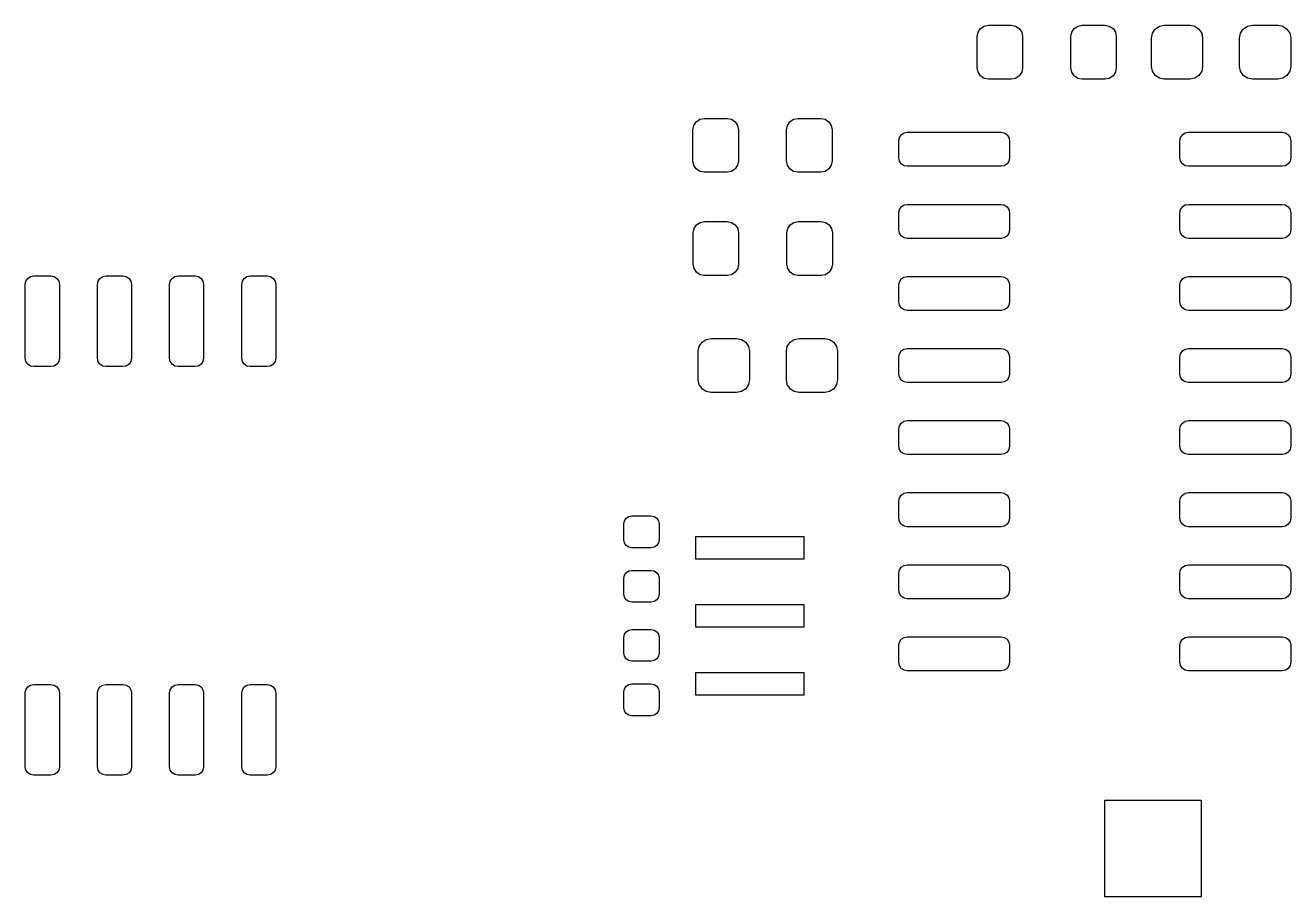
# Model space of a CAD drawing. Extents: x 110.5 to 208.1, y -115.3 to -60.
# Drawn here: x 185.25 to 207.52, y -96.65 to -81.3 of the extents above; entities that cross this region are included whole.
import ezdxf

# ---------------------------------------------------------------- set-up
doc = ezdxf.new("R2010")
doc.units = 0
doc.layers.add('BLACK', color=7, linetype='CONTINUOUS')

msp = doc.modelspace()

# ---------------------------------------------------------------- linework, layer by layer
at = {"layer": 'BLACK', "linetype": 'CONTINUOUS'}
for p, q in [((202.063579, -81.353579), (202.128463, -81.310224)), ((202.128463, -81.310224), (202.205, -81.295)), ((202.205, -81.295), (202.605, -81.295)), ((202.605, -81.295), (202.681537, -81.310224)), ((202.681537, -81.310224), (202.746421, -81.353579)), ((203.713579, -81.353579), (203.778463, -81.310224)), ((203.778463, -81.310224), (203.855, -81.295)), ((203.855, -81.295), (204.255, -81.295)), ((204.255, -81.295), (204.331537, -81.310224)), ((204.331537, -81.310224), (204.396421, -81.353579)), ((205.140901, -81.360901), (205.213896, -81.312127)), ((205.213896, -81.312127), (205.3, -81.295)), ((205.3, -81.295), (205.75, -81.295)), ((205.75, -81.295), (205.836104, -81.312127)), ((205.836104, -81.312127), (205.909099, -81.360901)), ((206.690901, -81.360901), (206.763896, -81.312127)), ((206.763896, -81.312127), (206.85, -81.295)), ((206.85, -81.295), (207.3, -81.295)), ((207.3, -81.295), (207.386104, -81.312127)), ((207.386104, -81.312127), (207.459099, -81.360901)), ((202.005, -81.495), (202.020224, -81.418463)), ((202.005, -82.045), (202.005, -81.495)), ((202.020224, -81.418463), (202.063579, -81.353579)), ((202.746421, -81.353579), (202.789776, -81.418463)), ((202.789776, -81.418463), (202.805, -81.495)), ((202.805, -81.495), (202.805, -82.045)), ((203.655, -81.495), (203.670224, -81.418463)), ((203.655, -82.045), (203.655, -81.495)), ((203.670224, -81.418463), (203.713579, -81.353579)), ((204.396421, -81.353579), (204.439776, -81.418463)), ((204.439776, -81.418463), (204.455, -81.495)), ((204.455, -81.495), (204.455, -82.045)), ((205.075, -81.52), (205.092127, -81.433896)), ((205.075, -82.02), (205.075, -81.52)), ((205.092127, -81.433896), (205.140901, -81.360901)), ((205.909099, -81.360901), (205.957873, -81.433896)), ((205.957873, -81.433896), (205.975, -81.52)), ((205.975, -81.52), (205.975, -82.02)), ((206.625, -81.52), (206.642127, -81.433896)), ((206.625, -82.02), (206.625, -81.52)), ((206.642127, -81.433896), (206.690901, -81.360901)), ((207.459099, -81.360901), (207.507873, -81.433896)), ((207.507873, -81.433896), (207.525, -81.52)), ((207.525, -81.52), (207.525, -82.02)), ((202.020224, -82.121537), (202.005, -82.045)), ((202.063579, -82.186421), (202.020224, -82.121537)), ((202.128463, -82.229776), (202.063579, -82.186421)), ((202.746421, -82.186421), (202.681537, -82.229776)), ((202.789776, -82.121537), (202.746421, -82.186421)), ((202.805, -82.045), (202.789776, -82.121537)), ((203.670224, -82.121537), (203.655, -82.045)), ((203.713579, -82.186421), (203.670224, -82.121537)), ((203.778463, -82.229776), (203.713579, -82.186421)), ((204.396421, -82.186421), (204.331537, -82.229776)), ((204.439776, -82.121537), (204.396421, -82.186421)), ((204.455, -82.045), (204.439776, -82.121537)), ((205.092127, -82.106104), (205.075, -82.02)), ((205.140901, -82.179099), (205.092127, -82.106104)), ((205.213896, -82.227873), (205.140901, -82.179099)), ((205.909099, -82.179099), (205.836104, -82.227873)), ((205.957873, -82.106104), (205.909099, -82.179099)), ((205.975, -82.02), (205.957873, -82.106104)), ((206.642127, -82.106104), (206.625, -82.02)), ((206.690901, -82.179099), (206.642127, -82.106104)), ((206.763896, -82.227873), (206.690901, -82.179099)), ((207.459099, -82.179099), (207.386104, -82.227873)), ((207.507873, -82.106104), (207.459099, -82.179099)), ((207.525, -82.02), (207.507873, -82.106104)), ((202.205, -82.245), (202.128463, -82.229776)), ((202.605, -82.245), (202.205, -82.245)), ((202.681537, -82.229776), (202.605, -82.245)), ((203.855, -82.245), (203.778463, -82.229776)), ((204.255, -82.245), (203.855, -82.245)), ((204.331537, -82.229776), (204.255, -82.245)), ((205.3, -82.245), (205.213896, -82.227873)), ((205.75, -82.245), (205.3, -82.245)), ((205.836104, -82.227873), (205.75, -82.245)), ((206.85, -82.245), (206.763896, -82.227873)), ((207.3, -82.245), (206.85, -82.245)), ((207.386104, -82.227873), (207.3, -82.245)), ((197, -83.135), (197.015224, -83.058463)), ((197.015224, -83.058463), (197.058579, -82.993579)), ((197.058579, -82.993579), (197.123463, -82.950224)), ((197.123463, -82.950224), (197.2, -82.935)), ((197.2, -82.935), (197.6, -82.935)), ((197.6, -82.935), (197.676537, -82.950224)), ((197.676537, -82.950224), (197.741421, -82.993579)), ((197.741421, -82.993579), (197.784776, -83.058463)), ((197.784776, -83.058463), (197.8, -83.135)), ((198.65, -83.135), (198.665224, -83.058463)), ((198.665224, -83.058463), (198.708579, -82.993579)), ((198.708579, -82.993579), (198.773463, -82.950224)), ((198.773463, -82.950224), (198.85, -82.935)), ((198.85, -82.935), (199.25, -82.935)), ((199.25, -82.935), (199.326537, -82.950224)), ((199.326537, -82.950224), (199.391421, -82.993579)), ((199.391421, -82.993579), (199.434776, -83.058463)), ((199.434776, -83.058463), (199.45, -83.135)), ((197, -83.685), (197, -83.135)), ((197.8, -83.135), (197.8, -83.685)), ((198.65, -83.685), (198.65, -83.135)), ((199.45, -83.135), (199.45, -83.685)), ((200.625, -83.33), (200.636418, -83.272597)), ((200.636418, -83.272597), (200.668934, -83.223934)), ((200.668934, -83.223934), (200.717597, -83.191418)), ((200.717597, -83.191418), (200.775, -83.18)), ((200.775, -83.18), (202.425, -83.18)), ((202.425, -83.18), (202.482403, -83.191418)), ((202.482403, -83.191418), (202.531066, -83.223934)), ((202.531066, -83.223934), (202.563582, -83.272597)), ((202.563582, -83.272597), (202.575, -83.33)), ((205.575, -83.33), (205.586418, -83.272597)), ((205.586418, -83.272597), (205.618934, -83.223934)), ((205.618934, -83.223934), (205.667597, -83.191418)), ((205.667597, -83.191418), (205.725, -83.18)), ((205.725, -83.18), (207.375, -83.18)), ((207.375, -83.18), (207.432403, -83.191418)), ((207.432403, -83.191418), (207.481066, -83.223934)), ((207.481066, -83.223934), (207.513582, -83.272597)), ((207.513582, -83.272597), (207.525, -83.33)), ((200.625, -83.63), (200.625, -83.33)), ((202.575, -83.33), (202.575, -83.63)), ((205.575, -83.63), (205.575, -83.33)), ((207.525, -83.33), (207.525, -83.63)), ((197.015224, -83.761537), (197, -83.685)), ((197.058579, -83.826421), (197.015224, -83.761537)), ((197.784776, -83.761537), (197.741421, -83.826421)), ((197.8, -83.685), (197.784776, -83.761537)), ((198.665224, -83.761537), (198.65, -83.685)), ((198.708579, -83.826421), (198.665224, -83.761537)), ((199.434776, -83.761537), (199.391421, -83.826421)), ((199.45, -83.685), (199.434776, -83.761537)), ((200.636418, -83.687403), (200.625, -83.63)), ((200.668934, -83.736066), (200.636418, -83.687403)), ((200.717597, -83.768582), (200.668934, -83.736066)), ((200.775, -83.78), (200.717597, -83.768582)), ((202.482403, -83.768582), (202.425, -83.78)), ((202.531066, -83.736066), (202.482403, -83.768582)), ((202.563582, -83.687403), (202.531066, -83.736066)), ((202.575, -83.63), (202.563582, -83.687403)), ((205.586418, -83.687403), (205.575, -83.63)), ((205.618934, -83.736066), (205.586418, -83.687403)), ((205.667597, -83.768582), (205.618934, -83.736066)), ((205.725, -83.78), (205.667597, -83.768582)), ((207.432403, -83.768582), (207.375, -83.78)), ((207.481066, -83.736066), (207.432403, -83.768582)), ((207.513582, -83.687403), (207.481066, -83.736066)), ((207.525, -83.63), (207.513582, -83.687403)), ((197.123463, -83.869776), (197.058579, -83.826421)), ((197.2, -83.885), (197.123463, -83.869776)), ((197.6, -83.885), (197.2, -83.885)), ((197.676537, -83.869776), (197.6, -83.885)), ((197.741421, -83.826421), (197.676537, -83.869776)), ((198.773463, -83.869776), (198.708579, -83.826421)), ((198.85, -83.885), (198.773463, -83.869776)), ((199.25, -83.885), (198.85, -83.885)), ((199.326537, -83.869776), (199.25, -83.885)), ((199.391421, -83.826421), (199.326537, -83.869776)), ((202.425, -83.78), (200.775, -83.78)), ((207.375, -83.78), (205.725, -83.78)), ((200.625, -84.6), (200.636418, -84.542597)), ((200.625, -84.9), (200.625, -84.6)), ((200.636418, -84.542597), (200.668934, -84.493934)), ((200.668934, -84.493934), (200.717597, -84.461418)), ((200.717597, -84.461418), (200.775, -84.45)), ((200.775, -84.45), (202.425, -84.45)), ((202.425, -84.45), (202.482403, -84.461418)), ((202.482403, -84.461418), (202.531066, -84.493934)), ((202.531066, -84.493934), (202.563582, -84.542597)), ((202.563582, -84.542597), (202.575, -84.6)), ((202.575, -84.6), (202.575, -84.9)), ((205.575, -84.6), (205.586418, -84.542597)), ((205.575, -84.9), (205.575, -84.6)), ((205.586418, -84.542597), (205.618934, -84.493934)), ((205.618934, -84.493934), (205.667597, -84.461418)), ((205.667597, -84.461418), (205.725, -84.45)), ((205.725, -84.45), (207.375, -84.45)), ((207.375, -84.45), (207.432403, -84.461418)), ((207.432403, -84.461418), (207.481066, -84.493934)), ((207.481066, -84.493934), (207.513582, -84.542597)), ((207.513582, -84.542597), (207.525, -84.6)), ((207.525, -84.6), (207.525, -84.9)), ((197.005, -84.955), (197.020224, -84.878463)), ((197.020224, -84.878463), (197.063579, -84.813579)), ((197.063579, -84.813579), (197.128463, -84.770224)), ((197.128463, -84.770224), (197.205, -84.755)), ((197.205, -84.755), (197.605, -84.755)), ((197.605, -84.755), (197.681537, -84.770224)), ((197.681537, -84.770224), (197.746421, -84.813579)), ((197.746421, -84.813579), (197.789776, -84.878463)), ((197.789776, -84.878463), (197.805, -84.955)), ((198.655, -84.955), (198.670224, -84.878463)), ((198.670224, -84.878463), (198.713579, -84.813579)), ((198.713579, -84.813579), (198.778463, -84.770224)), ((198.778463, -84.770224), (198.855, -84.755)), ((198.855, -84.755), (199.255, -84.755)), ((199.255, -84.755), (199.331537, -84.770224)), ((199.331537, -84.770224), (199.396421, -84.813579)), ((199.396421, -84.813579), (199.439776, -84.878463)), ((199.439776, -84.878463), (199.455, -84.955)), ((197.005, -85.505), (197.005, -84.955)), ((197.805, -84.955), (197.805, -85.505)), ((198.655, -85.505), (198.655, -84.955)), ((199.455, -84.955), (199.455, -85.505)), ((200.636418, -84.957403), (200.625, -84.9)), ((200.668934, -85.006066), (200.636418, -84.957403)), ((200.717597, -85.038582), (200.668934, -85.006066)), ((200.775, -85.05), (200.717597, -85.038582)), ((202.425, -85.05), (200.775, -85.05)), ((202.482403, -85.038582), (202.425, -85.05)), ((202.531066, -85.006066), (202.482403, -85.038582)), ((202.563582, -84.957403), (202.531066, -85.006066)), ((202.575, -84.9), (202.563582, -84.957403)), ((205.586418, -84.957403), (205.575, -84.9)), ((205.618934, -85.006066), (205.586418, -84.957403)), ((205.667597, -85.038582), (205.618934, -85.006066)), ((205.725, -85.05), (205.667597, -85.038582)), ((207.375, -85.05), (205.725, -85.05)), ((207.432403, -85.038582), (207.375, -85.05)), ((207.481066, -85.006066), (207.432403, -85.038582)), ((207.513582, -84.957403), (207.481066, -85.006066)), ((207.525, -84.9), (207.513582, -84.957403)), ((197.020224, -85.581537), (197.005, -85.505)), ((197.805, -85.505), (197.789776, -85.581537)), ((198.670224, -85.581537), (198.655, -85.505)), ((199.455, -85.505), (199.439776, -85.581537)), ((185.256418, -85.802597), (185.288934, -85.753934)), ((185.288934, -85.753934), (185.337597, -85.721418)), ((185.337597, -85.721418), (185.395, -85.71)), ((185.395, -85.71), (185.695, -85.71)), ((185.695, -85.71), (185.752403, -85.721418)), ((185.752403, -85.721418), (185.801066, -85.753934)), ((185.801066, -85.753934), (185.833582, -85.802597)), ((186.526418, -85.802597), (186.558934, -85.753934)), ((186.558934, -85.753934), (186.607597, -85.721418)), ((186.607597, -85.721418), (186.665, -85.71)), ((186.665, -85.71), (186.965, -85.71)), ((186.965, -85.71), (187.022403, -85.721418)), ((187.022403, -85.721418), (187.071066, -85.753934)), ((187.071066, -85.753934), (187.103582, -85.802597)), ((187.796418, -85.802597), (187.828934, -85.753934)), ((187.828934, -85.753934), (187.877597, -85.721418)), ((187.877597, -85.721418), (187.935, -85.71)), ((187.935, -85.71), (188.235, -85.71)), ((188.235, -85.71), (188.292403, -85.721418)), ((188.292403, -85.721418), (188.341066, -85.753934)), ((188.341066, -85.753934), (188.373582, -85.802597)), ((189.066418, -85.802597), (189.098934, -85.753934)), ((189.098934, -85.753934), (189.147597, -85.721418)), ((189.147597, -85.721418), (189.205, -85.71)), ((189.205, -85.71), (189.505, -85.71)), ((189.505, -85.71), (189.562403, -85.721418)), ((189.562403, -85.721418), (189.611066, -85.753934)), ((189.611066, -85.753934), (189.643582, -85.802597)), ((197.063579, -85.646421), (197.020224, -85.581537)), ((197.128463, -85.689776), (197.063579, -85.646421)), ((197.205, -85.705), (197.128463, -85.689776)), ((197.605, -85.705), (197.205, -85.705)), ((197.681537, -85.689776), (197.605, -85.705)), ((197.746421, -85.646421), (197.681537, -85.689776)), ((197.789776, -85.581537), (197.746421, -85.646421)), ((198.713579, -85.646421), (198.670224, -85.581537)), ((198.778463, -85.689776), (198.713579, -85.646421)), ((198.855, -85.705), (198.778463, -85.689776)), ((199.255, -85.705), (198.855, -85.705)), ((199.331537, -85.689776), (199.255, -85.705)), ((199.396421, -85.646421), (199.331537, -85.689776)), ((199.439776, -85.581537), (199.396421, -85.646421)), ((200.636418, -85.812597), (200.668934, -85.763934)), ((200.668934, -85.763934), (200.717597, -85.731418)), ((200.717597, -85.731418), (200.775, -85.72)), ((200.775, -85.72), (202.425, -85.72)), ((202.425, -85.72), (202.482403, -85.731418)), ((202.482403, -85.731418), (202.531066, -85.763934)), ((202.531066, -85.763934), (202.563582, -85.812597)), ((205.586418, -85.812597), (205.618934, -85.763934)), ((205.618934, -85.763934), (205.667597, -85.731418)), ((205.667597, -85.731418), (205.725, -85.72)), ((205.725, -85.72), (207.375, -85.72)), ((207.375, -85.72), (207.432403, -85.731418)), ((207.432403, -85.731418), (207.481066, -85.763934)), ((207.481066, -85.763934), (207.513582, -85.812597)), ((185.245, -85.86), (185.256418, -85.802597)), ((185.245, -87.16), (185.245, -85.86)), ((185.833582, -85.802597), (185.845, -85.86)), ((185.845, -85.86), (185.845, -87.16)), ((186.515, -85.86), (186.526418, -85.802597)), ((186.515, -87.16), (186.515, -85.86)), ((187.103582, -85.802597), (187.115, -85.86)), ((187.115, -85.86), (187.115, -87.16)), ((187.785, -85.86), (187.796418, -85.802597)), ((187.785, -87.16), (187.785, -85.86)), ((188.373582, -85.802597), (188.385, -85.86)), ((188.385, -85.86), (188.385, -87.16)), ((189.055, -85.86), (189.066418, -85.802597)), ((189.055, -87.16), (189.055, -85.86)), ((189.643582, -85.802597), (189.655, -85.86)), ((189.655, -85.86), (189.655, -87.16)), ((200.625, -85.87), (200.636418, -85.812597)), ((200.625, -86.17), (200.625, -85.87)), ((202.563582, -85.812597), (202.575, -85.87)), ((202.575, -85.87), (202.575, -86.17)), ((205.575, -85.87), (205.586418, -85.812597)), ((205.575, -86.17), (205.575, -85.87)), ((207.513582, -85.812597), (207.525, -85.87)), ((207.525, -85.87), (207.525, -86.17)), ((200.636418, -86.227403), (200.625, -86.17)), ((202.575, -86.17), (202.563582, -86.227403)), ((205.586418, -86.227403), (205.575, -86.17)), ((207.525, -86.17), (207.513582, -86.227403)), ((200.668934, -86.276066), (200.636418, -86.227403)), ((200.717597, -86.308582), (200.668934, -86.276066)), ((200.775, -86.32), (200.717597, -86.308582)), ((202.425, -86.32), (200.775, -86.32)), ((202.482403, -86.308582), (202.425, -86.32)), ((202.531066, -86.276066), (202.482403, -86.308582)), ((202.563582, -86.227403), (202.531066, -86.276066)), ((205.618934, -86.276066), (205.586418, -86.227403)), ((205.667597, -86.308582), (205.618934, -86.276066)), ((205.725, -86.32), (205.667597, -86.308582)), ((207.375, -86.32), (205.725, -86.32)), ((207.432403, -86.308582), (207.375, -86.32)), ((207.481066, -86.276066), (207.432403, -86.308582)), ((207.513582, -86.227403), (207.481066, -86.276066)), ((197.112127, -86.953896), (197.160901, -86.880901)), ((197.160901, -86.880901), (197.233896, -86.832127)), ((197.233896, -86.832127), (197.32, -86.815)), ((197.32, -86.815), (197.77, -86.815)), ((197.77, -86.815), (197.856104, -86.832127)), ((197.856104, -86.832127), (197.929099, -86.880901)), ((197.929099, -86.880901), (197.977873, -86.953896)), ((198.662127, -86.953896), (198.710901, -86.880901)), ((198.710901, -86.880901), (198.783896, -86.832127)), ((198.783896, -86.832127), (198.87, -86.815)), ((198.87, -86.815), (199.32, -86.815)), ((199.32, -86.815), (199.406104, -86.832127)), ((199.406104, -86.832127), (199.479099, -86.880901)), ((199.479099, -86.880901), (199.527873, -86.953896)), ((197.095, -87.04), (197.112127, -86.953896)), ((197.095, -87.54), (197.095, -87.04)), ((197.977873, -86.953896), (197.995, -87.04)), ((197.995, -87.04), (197.995, -87.54)), ((198.645, -87.04), (198.662127, -86.953896)), ((198.645, -87.54), (198.645, -87.04)), ((199.527873, -86.953896), (199.545, -87.04)), ((199.545, -87.04), (199.545, -87.54)), ((200.625, -87.14), (200.636418, -87.082597)), ((200.636418, -87.082597), (200.668934, -87.033934)), ((200.668934, -87.033934), (200.717597, -87.001418)), ((200.717597, -87.001418), (200.775, -86.99)), ((200.775, -86.99), (202.425, -86.99)), ((202.425, -86.99), (202.482403, -87.001418)), ((202.482403, -87.001418), (202.531066, -87.033934)), ((202.531066, -87.033934), (202.563582, -87.082597)), ((202.563582, -87.082597), (202.575, -87.14)), ((205.575, -87.14), (205.586418, -87.082597)), ((205.586418, -87.082597), (205.618934, -87.033934)), ((205.618934, -87.033934), (205.667597, -87.001418)), ((205.667597, -87.001418), (205.725, -86.99)), ((205.725, -86.99), (207.375, -86.99)), ((207.375, -86.99), (207.432403, -87.001418)), ((207.432403, -87.001418), (207.481066, -87.033934)), ((207.481066, -87.033934), (207.513582, -87.082597)), ((207.513582, -87.082597), (207.525, -87.14)), ((185.256418, -87.217403), (185.245, -87.16)), ((185.288934, -87.266066), (185.256418, -87.217403)), ((185.337597, -87.298582), (185.288934, -87.266066)), ((185.395, -87.31), (185.337597, -87.298582)), ((185.695, -87.31), (185.395, -87.31)), ((185.752403, -87.298582), (185.695, -87.31)), ((185.801066, -87.266066), (185.752403, -87.298582)), ((185.833582, -87.217403), (185.801066, -87.266066)), ((185.845, -87.16), (185.833582, -87.217403)), ((186.526418, -87.217403), (186.515, -87.16)), ((186.558934, -87.266066), (186.526418, -87.217403)), ((186.607597, -87.298582), (186.558934, -87.266066)), ((186.665, -87.31), (186.607597, -87.298582)), ((186.965, -87.31), (186.665, -87.31)), ((187.022403, -87.298582), (186.965, -87.31)), ((187.071066, -87.266066), (187.022403, -87.298582)), ((187.103582, -87.217403), (187.071066, -87.266066)), ((187.115, -87.16), (187.103582, -87.217403)), ((187.796418, -87.217403), (187.785, -87.16)), ((187.828934, -87.266066), (187.796418, -87.217403)), ((187.877597, -87.298582), (187.828934, -87.266066)), ((187.935, -87.31), (187.877597, -87.298582)), ((188.235, -87.31), (187.935, -87.31)), ((188.292403, -87.298582), (188.235, -87.31)), ((188.341066, -87.266066), (188.292403, -87.298582)), ((188.373582, -87.217403), (188.341066, -87.266066)), ((188.385, -87.16), (188.373582, -87.217403)), ((189.066418, -87.217403), (189.055, -87.16)), ((189.098934, -87.266066), (189.066418, -87.217403)), ((189.147597, -87.298582), (189.098934, -87.266066)), ((189.205, -87.31), (189.147597, -87.298582)), ((189.505, -87.31), (189.205, -87.31)), ((189.562403, -87.298582), (189.505, -87.31)), ((189.611066, -87.266066), (189.562403, -87.298582)), ((189.643582, -87.217403), (189.611066, -87.266066)), ((189.655, -87.16), (189.643582, -87.217403)), ((200.625, -87.44), (200.625, -87.14)), ((202.575, -87.14), (202.575, -87.44)), ((205.575, -87.44), (205.575, -87.14)), ((207.525, -87.14), (207.525, -87.44)), ((197.112127, -87.626104), (197.095, -87.54)), ((197.995, -87.54), (197.977873, -87.626104)), ((198.662127, -87.626104), (198.645, -87.54)), ((199.545, -87.54), (199.527873, -87.626104)), ((200.636418, -87.497403), (200.625, -87.44)), ((200.668934, -87.546066), (200.636418, -87.497403)), ((200.717597, -87.578582), (200.668934, -87.546066)), ((202.531066, -87.546066), (202.482403, -87.578582)), ((202.563582, -87.497403), (202.531066, -87.546066)), ((202.575, -87.44), (202.563582, -87.497403)), ((205.586418, -87.497403), (205.575, -87.44)), ((205.618934, -87.546066), (205.586418, -87.497403)), ((205.667597, -87.578582), (205.618934, -87.546066)), ((207.481066, -87.546066), (207.432403, -87.578582)), ((207.513582, -87.497403), (207.481066, -87.546066)), ((207.525, -87.44), (207.513582, -87.497403)), ((197.160901, -87.699099), (197.112127, -87.626104)), ((197.233896, -87.747873), (197.160901, -87.699099)), ((197.32, -87.765), (197.233896, -87.747873)), ((197.77, -87.765), (197.32, -87.765)), ((197.856104, -87.747873), (197.77, -87.765)), ((197.929099, -87.699099), (197.856104, -87.747873)), ((197.977873, -87.626104), (197.929099, -87.699099)), ((198.710901, -87.699099), (198.662127, -87.626104)), ((198.783896, -87.747873), (198.710901, -87.699099)), ((198.87, -87.765), (198.783896, -87.747873)), ((199.32, -87.765), (198.87, -87.765)), ((199.406104, -87.747873), (199.32, -87.765)), ((199.479099, -87.699099), (199.406104, -87.747873)), ((199.527873, -87.626104), (199.479099, -87.699099)), ((200.775, -87.59), (200.717597, -87.578582)), ((202.425, -87.59), (200.775, -87.59)), ((202.482403, -87.578582), (202.425, -87.59)), ((205.725, -87.59), (205.667597, -87.578582)), ((207.375, -87.59), (205.725, -87.59)), ((207.432403, -87.578582), (207.375, -87.59)), ((200.625, -88.41), (200.636418, -88.352597)), ((200.625, -88.71), (200.625, -88.41)), ((200.636418, -88.352597), (200.668934, -88.303934)), ((200.668934, -88.303934), (200.717597, -88.271418)), ((200.717597, -88.271418), (200.775, -88.26)), ((200.775, -88.26), (202.425, -88.26)), ((202.425, -88.26), (202.482403, -88.271418)), ((202.482403, -88.271418), (202.531066, -88.303934)), ((202.531066, -88.303934), (202.563582, -88.352597)), ((202.563582, -88.352597), (202.575, -88.41)), ((202.575, -88.41), (202.575, -88.71)), ((205.575, -88.41), (205.586418, -88.352597)), ((205.575, -88.71), (205.575, -88.41)), ((205.586418, -88.352597), (205.618934, -88.303934)), ((205.618934, -88.303934), (205.667597, -88.271418)), ((205.667597, -88.271418), (205.725, -88.26)), ((205.725, -88.26), (207.375, -88.26)), ((207.375, -88.26), (207.432403, -88.271418)), ((207.432403, -88.271418), (207.481066, -88.303934)), ((207.481066, -88.303934), (207.513582, -88.352597)), ((207.513582, -88.352597), (207.525, -88.41)), ((207.525, -88.41), (207.525, -88.71)), ((200.636418, -88.767403), (200.625, -88.71)), ((200.668934, -88.816066), (200.636418, -88.767403)), ((200.717597, -88.848582), (200.668934, -88.816066)), ((200.775, -88.86), (200.717597, -88.848582)), ((202.425, -88.86), (200.775, -88.86)), ((202.482403, -88.848582), (202.425, -88.86)), ((202.531066, -88.816066), (202.482403, -88.848582)), ((202.563582, -88.767403), (202.531066, -88.816066)), ((202.575, -88.71), (202.563582, -88.767403)), ((205.586418, -88.767403), (205.575, -88.71)), ((205.618934, -88.816066), (205.586418, -88.767403)), ((205.667597, -88.848582), (205.618934, -88.816066)), ((205.725, -88.86), (205.667597, -88.848582)), ((207.375, -88.86), (205.725, -88.86)), ((207.432403, -88.848582), (207.375, -88.86)), ((207.481066, -88.816066), (207.432403, -88.848582)), ((207.513582, -88.767403), (207.481066, -88.816066)), ((207.525, -88.71), (207.513582, -88.767403)), ((200.668934, -89.573934), (200.717597, -89.541418)), ((200.717597, -89.541418), (200.775, -89.53)), ((200.775, -89.53), (202.425, -89.53)), ((202.425, -89.53), (202.482403, -89.541418)), ((202.482403, -89.541418), (202.531066, -89.573934)), ((205.618934, -89.573934), (205.667597, -89.541418)), ((205.667597, -89.541418), (205.725, -89.53)), ((205.725, -89.53), (207.375, -89.53)), ((207.375, -89.53), (207.432403, -89.541418)), ((207.432403, -89.541418), (207.481066, -89.573934)), ((200.625, -89.68), (200.636418, -89.622597)), ((200.625, -89.98), (200.625, -89.68)), ((200.636418, -89.622597), (200.668934, -89.573934)), ((202.531066, -89.573934), (202.563582, -89.622597)), ((202.563582, -89.622597), (202.575, -89.68)), ((202.575, -89.68), (202.575, -89.98)), ((205.575, -89.68), (205.586418, -89.622597)), ((205.575, -89.98), (205.575, -89.68)), ((205.586418, -89.622597), (205.618934, -89.573934)), ((207.481066, -89.573934), (207.513582, -89.622597)), ((207.513582, -89.622597), (207.525, -89.68)), ((207.525, -89.68), (207.525, -89.98)), ((195.795657, -90.026424), (195.826005, -89.981005)), ((195.826005, -89.981005), (195.871424, -89.950657)), ((195.871424, -89.950657), (195.925, -89.94)), ((195.925, -89.94), (196.265, -89.94)), ((196.265, -89.94), (196.318576, -89.950657)), ((196.318576, -89.950657), (196.363995, -89.981005)), ((196.363995, -89.981005), (196.394343, -90.026424)), ((200.636418, -90.037403), (200.625, -89.98)), ((202.575, -89.98), (202.563582, -90.037403)), ((205.586418, -90.037403), (205.575, -89.98)), ((207.525, -89.98), (207.513582, -90.037403)), ((195.785, -90.08), (195.795657, -90.026424)), ((195.785, -90.36), (195.785, -90.08)), ((196.394343, -90.026424), (196.405, -90.08)), ((196.405, -90.08), (196.405, -90.36)), ((200.668934, -90.086066), (200.636418, -90.037403)), ((200.717597, -90.118582), (200.668934, -90.086066)), ((200.775, -90.13), (200.717597, -90.118582)), ((202.425, -90.13), (200.775, -90.13)), ((202.482403, -90.118582), (202.425, -90.13)), ((202.531066, -90.086066), (202.482403, -90.118582)), ((202.563582, -90.037403), (202.531066, -90.086066)), ((205.618934, -90.086066), (205.586418, -90.037403)), ((205.667597, -90.118582), (205.618934, -90.086066)), ((205.725, -90.13), (205.667597, -90.118582)), ((207.375, -90.13), (205.725, -90.13)), ((207.432403, -90.118582), (207.375, -90.13)), ((207.481066, -90.086066), (207.432403, -90.118582)), ((207.513582, -90.037403), (207.481066, -90.086066)), ((195.795657, -90.413576), (195.785, -90.36)), ((195.826005, -90.458995), (195.795657, -90.413576)), ((196.394343, -90.413576), (196.363995, -90.458995)), ((196.405, -90.36), (196.394343, -90.413576)), ((197.05, -90.7), (197.05, -90.3)), ((197.05, -90.3), (198.95, -90.3)), ((198.95, -90.3), (198.95, -90.7)), ((195.871424, -90.489343), (195.826005, -90.458995)), ((195.925, -90.5), (195.871424, -90.489343)), ((196.265, -90.5), (195.925, -90.5)), ((196.318576, -90.489343), (196.265, -90.5)), ((196.363995, -90.458995), (196.318576, -90.489343)), ((195.871424, -90.910657), (195.925, -90.9)), ((195.925, -90.9), (196.265, -90.9)), ((196.265, -90.9), (196.318576, -90.910657)), ((198.95, -90.7), (197.05, -90.7)), ((200.625, -90.95), (200.636418, -90.892597)), ((200.636418, -90.892597), (200.668934, -90.843934)), ((200.668934, -90.843934), (200.717597, -90.811418)), ((200.717597, -90.811418), (200.775, -90.8)), ((200.775, -90.8), (202.425, -90.8)), ((202.425, -90.8), (202.482403, -90.811418)), ((202.482403, -90.811418), (202.531066, -90.843934)), ((202.531066, -90.843934), (202.563582, -90.892597)), ((202.563582, -90.892597), (202.575, -90.95)), ((205.575, -90.95), (205.586418, -90.892597)), ((205.586418, -90.892597), (205.618934, -90.843934)), ((205.618934, -90.843934), (205.667597, -90.811418)), ((205.667597, -90.811418), (205.725, -90.8)), ((205.725, -90.8), (207.375, -90.8)), ((207.375, -90.8), (207.432403, -90.811418)), ((207.432403, -90.811418), (207.481066, -90.843934)), ((207.481066, -90.843934), (207.513582, -90.892597)), ((207.513582, -90.892597), (207.525, -90.95)), ((195.785, -91.04), (195.795657, -90.986424)), ((195.785, -91.32), (195.785, -91.04)), ((195.795657, -90.986424), (195.826005, -90.941005)), ((195.826005, -90.941005), (195.871424, -90.910657)), ((196.318576, -90.910657), (196.363995, -90.941005)), ((196.363995, -90.941005), (196.394343, -90.986424)), ((196.394343, -90.986424), (196.405, -91.04)), ((196.405, -91.04), (196.405, -91.32)), ((200.625, -91.25), (200.625, -90.95)), ((202.575, -90.95), (202.575, -91.25)), ((205.575, -91.25), (205.575, -90.95)), ((207.525, -90.95), (207.525, -91.25)), ((195.795657, -91.373576), (195.785, -91.32)), ((196.405, -91.32), (196.394343, -91.373576)), ((200.636418, -91.307403), (200.625, -91.25)), ((200.668934, -91.356066), (200.636418, -91.307403)), ((202.563582, -91.307403), (202.531066, -91.356066)), ((202.575, -91.25), (202.563582, -91.307403)), ((205.586418, -91.307403), (205.575, -91.25)), ((205.618934, -91.356066), (205.586418, -91.307403)), ((207.513582, -91.307403), (207.481066, -91.356066)), ((207.525, -91.25), (207.513582, -91.307403)), ((195.826005, -91.418995), (195.795657, -91.373576)), ((195.871424, -91.449343), (195.826005, -91.418995)), ((195.925, -91.46), (195.871424, -91.449343)), ((196.265, -91.46), (195.925, -91.46)), ((196.318576, -91.449343), (196.265, -91.46)), ((196.363995, -91.418995), (196.318576, -91.449343)), ((196.394343, -91.373576), (196.363995, -91.418995)), ((197.05, -91.9), (197.05, -91.5)), ((197.05, -91.5), (198.95, -91.5)), ((198.95, -91.5), (198.95, -91.9)), ((200.717597, -91.388582), (200.668934, -91.356066)), ((200.775, -91.4), (200.717597, -91.388582)), ((202.425, -91.4), (200.775, -91.4)), ((202.482403, -91.388582), (202.425, -91.4)), ((202.531066, -91.356066), (202.482403, -91.388582)), ((205.667597, -91.388582), (205.618934, -91.356066)), ((205.725, -91.4), (205.667597, -91.388582)), ((207.375, -91.4), (205.725, -91.4)), ((207.432403, -91.388582), (207.375, -91.4)), ((207.481066, -91.356066), (207.432403, -91.388582)), ((195.795657, -92.026424), (195.826005, -91.981005)), ((195.826005, -91.981005), (195.871424, -91.950657)), ((195.871424, -91.950657), (195.925, -91.94)), ((195.925, -91.94), (196.265, -91.94)), ((196.265, -91.94), (196.318576, -91.950657)), ((196.318576, -91.950657), (196.363995, -91.981005)), ((196.363995, -91.981005), (196.394343, -92.026424)), ((198.95, -91.9), (197.05, -91.9)), ((195.785, -92.08), (195.795657, -92.026424)), ((195.785, -92.36), (195.785, -92.08)), ((196.394343, -92.026424), (196.405, -92.08)), ((196.405, -92.08), (196.405, -92.36)), ((200.625, -92.22), (200.636418, -92.162597)), ((200.625, -92.52), (200.625, -92.22)), ((200.636418, -92.162597), (200.668934, -92.113934)), ((200.668934, -92.113934), (200.717597, -92.081418)), ((200.717597, -92.081418), (200.775, -92.07)), ((200.775, -92.07), (202.425, -92.07)), ((202.425, -92.07), (202.482403, -92.081418)), ((202.482403, -92.081418), (202.531066, -92.113934)), ((202.531066, -92.113934), (202.563582, -92.162597)), ((202.563582, -92.162597), (202.575, -92.22)), ((202.575, -92.22), (202.575, -92.52)), ((205.575, -92.22), (205.586418, -92.162597)), ((205.575, -92.52), (205.575, -92.22)), ((205.586418, -92.162597), (205.618934, -92.113934)), ((205.618934, -92.113934), (205.667597, -92.081418)), ((205.667597, -92.081418), (205.725, -92.07)), ((205.725, -92.07), (207.375, -92.07)), ((207.375, -92.07), (207.432403, -92.081418)), ((207.432403, -92.081418), (207.481066, -92.113934)), ((207.481066, -92.113934), (207.513582, -92.162597)), ((207.513582, -92.162597), (207.525, -92.22)), ((207.525, -92.22), (207.525, -92.52)), ((195.795657, -92.413576), (195.785, -92.36)), ((195.826005, -92.458995), (195.795657, -92.413576)), ((195.871424, -92.489343), (195.826005, -92.458995)), ((196.363995, -92.458995), (196.318576, -92.489343)), ((196.394343, -92.413576), (196.363995, -92.458995)), ((196.405, -92.36), (196.394343, -92.413576)), ((195.925, -92.5), (195.871424, -92.489343)), ((196.265, -92.5), (195.925, -92.5)), ((196.318576, -92.489343), (196.265, -92.5)), ((200.636418, -92.577403), (200.625, -92.52)), ((200.668934, -92.626066), (200.636418, -92.577403)), ((200.717597, -92.658582), (200.668934, -92.626066)), ((200.775, -92.67), (200.717597, -92.658582)), ((202.425, -92.67), (200.775, -92.67)), ((202.482403, -92.658582), (202.425, -92.67)), ((202.531066, -92.626066), (202.482403, -92.658582)), ((202.563582, -92.577403), (202.531066, -92.626066)), ((202.575, -92.52), (202.563582, -92.577403)), ((205.586418, -92.577403), (205.575, -92.52)), ((205.618934, -92.626066), (205.586418, -92.577403)), ((205.667597, -92.658582), (205.618934, -92.626066)), ((205.725, -92.67), (205.667597, -92.658582)), ((207.375, -92.67), (205.725, -92.67)), ((207.432403, -92.658582), (207.375, -92.67)), ((207.481066, -92.626066), (207.432403, -92.658582)), ((207.513582, -92.577403), (207.481066, -92.626066)), ((207.525, -92.52), (207.513582, -92.577403)), ((195.871424, -92.910657), (195.925, -92.9)), ((195.925, -92.9), (196.265, -92.9)), ((196.265, -92.9), (196.318576, -92.910657)), ((197.05, -93.1), (197.05, -92.7)), ((197.05, -92.7), (198.95, -92.7)), ((198.95, -92.7), (198.95, -93.1)), ((185.245, -93.06), (185.256418, -93.002597)), ((185.245, -94.36), (185.245, -93.06)), ((185.256418, -93.002597), (185.288934, -92.953934)), ((185.288934, -92.953934), (185.337597, -92.921418)), ((185.337597, -92.921418), (185.395, -92.91)), ((185.395, -92.91), (185.695, -92.91)), ((185.695, -92.91), (185.752403, -92.921418)), ((185.752403, -92.921418), (185.801066, -92.953934)), ((185.801066, -92.953934), (185.833582, -93.002597)), ((185.833582, -93.002597), (185.845, -93.06)), ((185.845, -93.06), (185.845, -94.36)), ((186.515, -93.06), (186.526418, -93.002597)), ((186.515, -94.36), (186.515, -93.06)), ((186.526418, -93.002597), (186.558934, -92.953934)), ((186.558934, -92.953934), (186.607597, -92.921418)), ((186.607597, -92.921418), (186.665, -92.91)), ((186.665, -92.91), (186.965, -92.91)), ((186.965, -92.91), (187.022403, -92.921418)), ((187.022403, -92.921418), (187.071066, -92.953934)), ((187.071066, -92.953934), (187.103582, -93.002597)), ((187.103582, -93.002597), (187.115, -93.06)), ((187.115, -93.06), (187.115, -94.36)), ((187.785, -93.06), (187.796418, -93.002597)), ((187.785, -94.36), (187.785, -93.06)), ((187.796418, -93.002597), (187.828934, -92.953934)), ((187.828934, -92.953934), (187.877597, -92.921418)), ((187.877597, -92.921418), (187.935, -92.91)), ((187.935, -92.91), (188.235, -92.91)), ((188.235, -92.91), (188.292403, -92.921418)), ((188.292403, -92.921418), (188.341066, -92.953934)), ((188.341066, -92.953934), (188.373582, -93.002597)), ((188.373582, -93.002597), (188.385, -93.06)), ((188.385, -93.06), (188.385, -94.36)), ((189.055, -93.06), (189.066418, -93.002597)), ((189.055, -94.36), (189.055, -93.06)), ((189.066418, -93.002597), (189.098934, -92.953934)), ((189.098934, -92.953934), (189.147597, -92.921418)), ((189.147597, -92.921418), (189.205, -92.91)), ((189.205, -92.91), (189.505, -92.91)), ((189.505, -92.91), (189.562403, -92.921418)), ((189.562403, -92.921418), (189.611066, -92.953934)), ((189.611066, -92.953934), (189.643582, -93.002597)), ((189.643582, -93.002597), (189.655, -93.06)), ((189.655, -93.06), (189.655, -94.36)), ((195.785, -93.04), (195.795657, -92.986424)), ((195.785, -93.32), (195.785, -93.04)), ((195.795657, -92.986424), (195.826005, -92.941005)), ((195.826005, -92.941005), (195.871424, -92.910657)), ((196.318576, -92.910657), (196.363995, -92.941005)), ((196.363995, -92.941005), (196.394343, -92.986424)), ((196.394343, -92.986424), (196.405, -93.04)), ((196.405, -93.04), (196.405, -93.32)), ((198.95, -93.1), (197.05, -93.1)), ((195.795657, -93.373576), (195.785, -93.32)), ((196.405, -93.32), (196.394343, -93.373576)), ((195.826005, -93.418995), (195.795657, -93.373576)), ((195.871424, -93.449343), (195.826005, -93.418995)), ((195.925, -93.46), (195.871424, -93.449343)), ((196.265, -93.46), (195.925, -93.46)), ((196.318576, -93.449343), (196.265, -93.46)), ((196.363995, -93.418995), (196.318576, -93.449343)), ((196.394343, -93.373576), (196.363995, -93.418995)), ((185.256418, -94.417403), (185.245, -94.36)), ((185.288934, -94.466066), (185.256418, -94.417403)), ((185.337597, -94.498582), (185.288934, -94.466066)), ((185.801066, -94.466066), (185.752403, -94.498582)), ((185.833582, -94.417403), (185.801066, -94.466066)), ((185.845, -94.36), (185.833582, -94.417403)), ((186.526418, -94.417403), (186.515, -94.36)), ((186.558934, -94.466066), (186.526418, -94.417403)), ((186.607597, -94.498582), (186.558934, -94.466066)), ((187.071066, -94.466066), (187.022403, -94.498582)), ((187.103582, -94.417403), (187.071066, -94.466066)), ((187.115, -94.36), (187.103582, -94.417403)), ((187.796418, -94.417403), (187.785, -94.36)), ((187.828934, -94.466066), (187.796418, -94.417403)), ((187.877597, -94.498582), (187.828934, -94.466066)), ((188.341066, -94.466066), (188.292403, -94.498582)), ((188.373582, -94.417403), (188.341066, -94.466066)), ((188.385, -94.36), (188.373582, -94.417403)), ((189.066418, -94.417403), (189.055, -94.36)), ((189.098934, -94.466066), (189.066418, -94.417403)), ((189.147597, -94.498582), (189.098934, -94.466066)), ((189.611066, -94.466066), (189.562403, -94.498582)), ((189.643582, -94.417403), (189.611066, -94.466066)), ((189.655, -94.36), (189.643582, -94.417403)), ((185.395, -94.51), (185.337597, -94.498582)), ((185.695, -94.51), (185.395, -94.51)), ((185.752403, -94.498582), (185.695, -94.51)), ((186.665, -94.51), (186.607597, -94.498582)), ((186.965, -94.51), (186.665, -94.51)), ((187.022403, -94.498582), (186.965, -94.51)), ((187.935, -94.51), (187.877597, -94.498582)), ((188.235, -94.51), (187.935, -94.51)), ((188.292403, -94.498582), (188.235, -94.51)), ((189.205, -94.51), (189.147597, -94.498582)), ((189.505, -94.51), (189.205, -94.51)), ((189.562403, -94.498582), (189.505, -94.51)), ((204.25, -96.65), (204.25, -94.95)), ((204.25, -94.95), (205.95, -94.95)), ((205.95, -94.95), (205.95, -96.65)), ((205.95, -96.65), (204.25, -96.65))]:
    msp.add_line(p, q, dxfattribs=at)

doc.saveas('drawing.dxf')
